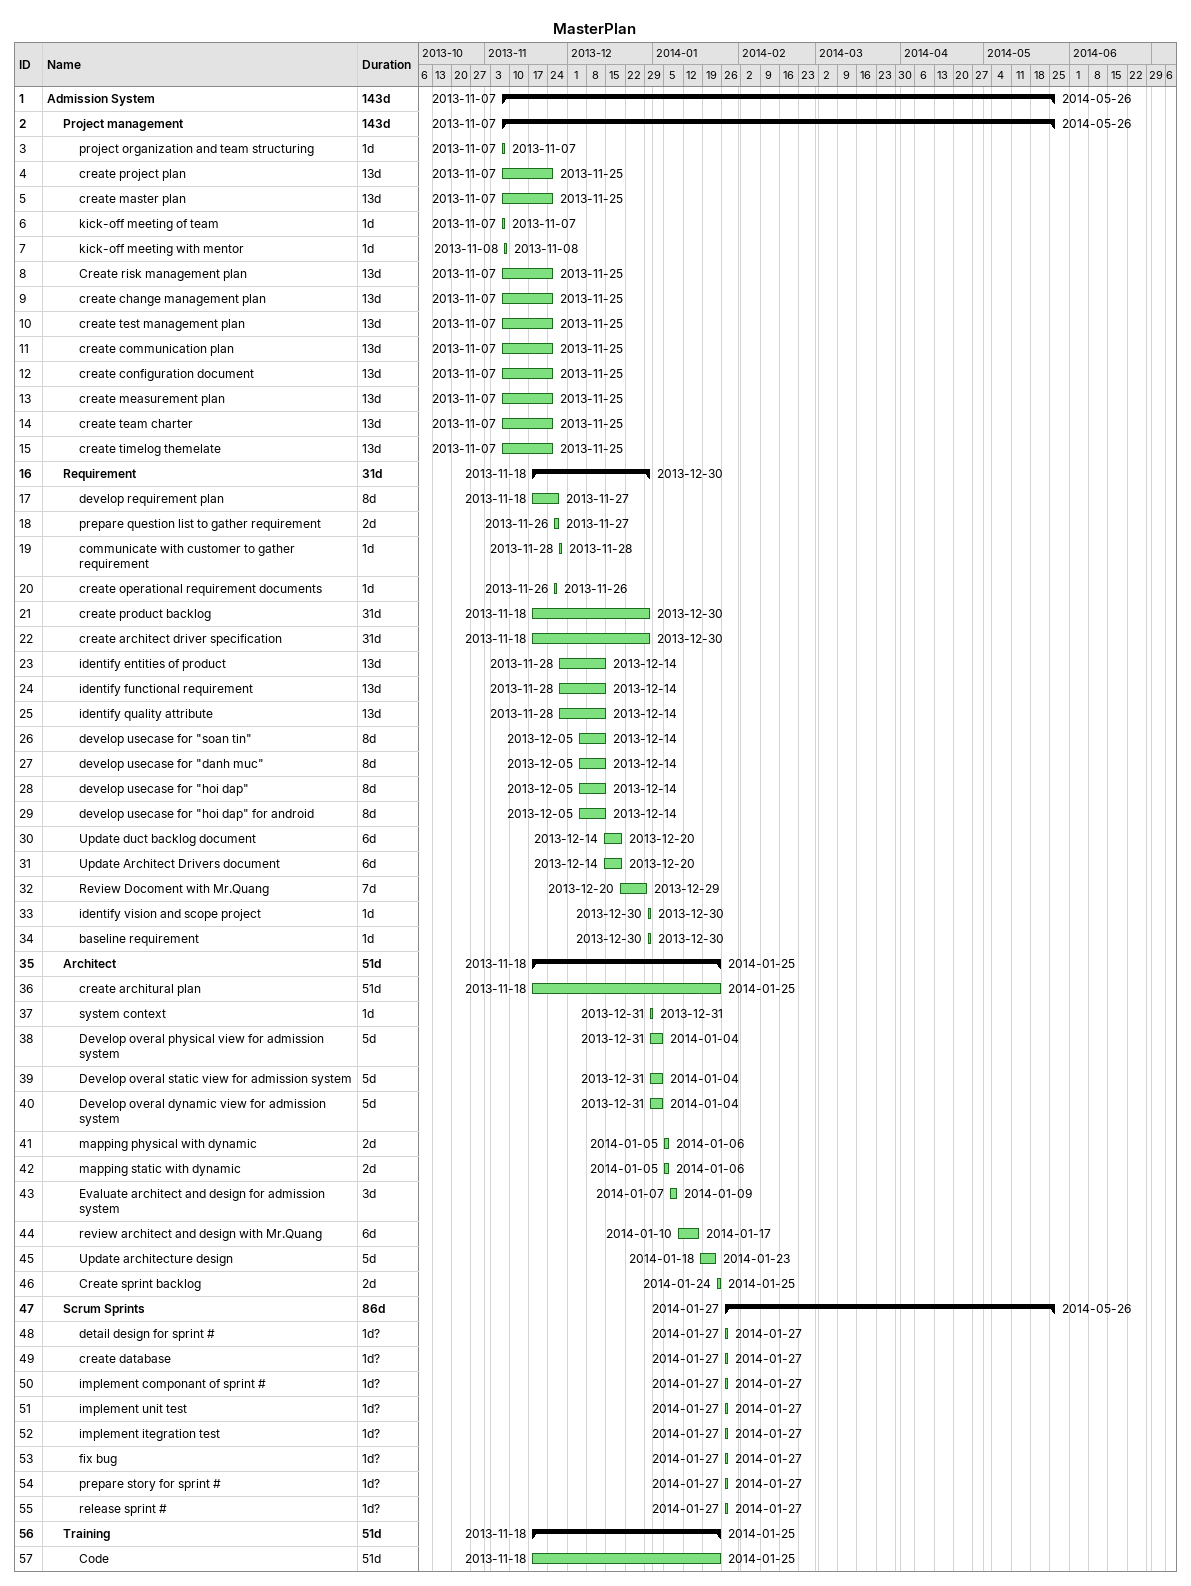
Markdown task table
MasterPlan

| ID | Level | Task | Duration | Start | Finish |
|---|---|---|---|---|---|
| 1 | 1 | **Admission System** | 143d | 2013-11-07 | 2014-05-26 |
| 2 | 2 | **Project management** | 143d | 2013-11-07 | 2014-05-26 |
| 3 | 3 | project organization and team structuring | 1d | 2013-11-07 | 2013-11-07 |
| 4 | 3 | create project plan | 13d | 2013-11-07 | 2013-11-25 |
| 5 | 3 | create master plan | 13d | 2013-11-07 | 2013-11-25 |
| 6 | 3 | kick-off meeting of team | 1d | 2013-11-07 | 2013-11-07 |
| 7 | 3 | kick-off meeting with mentor | 1d | 2013-11-08 | 2013-11-08 |
| 8 | 3 | Create risk management plan | 13d | 2013-11-07 | 2013-11-25 |
| 9 | 3 | create change management plan | 13d | 2013-11-07 | 2013-11-25 |
| 10 | 3 | create test management plan | 13d | 2013-11-07 | 2013-11-25 |
| 11 | 3 | create communication plan | 13d | 2013-11-07 | 2013-11-25 |
| 12 | 3 | create configuration document | 13d | 2013-11-07 | 2013-11-25 |
| 13 | 3 | create measurement plan | 13d | 2013-11-07 | 2013-11-25 |
| 14 | 3 | create team charter | 13d | 2013-11-07 | 2013-11-25 |
| 15 | 3 | create timelog themelate | 13d | 2013-11-07 | 2013-11-25 |
| 16 | 2 | **Requirement** | 31d | 2013-11-18 | 2013-12-30 |
| 17 | 3 | develop requirement plan | 8d | 2013-11-18 | 2013-11-27 |
| 18 | 3 | prepare question list to gather requirement | 2d | 2013-11-26 | 2013-11-27 |
| 19 | 3 | communicate with customer to gather requirement | 1d | 2013-11-28 | 2013-11-28 |
| 20 | 3 | create operational requirement documents | 1d | 2013-11-26 | 2013-11-26 |
| 21 | 3 | create product backlog | 31d | 2013-11-18 | 2013-12-30 |
| 22 | 3 | create architect driver specification | 31d | 2013-11-18 | 2013-12-30 |
| 23 | 3 | identify entities of product | 13d | 2013-11-28 | 2013-12-14 |
| 24 | 3 | identify functional requirement | 13d | 2013-11-28 | 2013-12-14 |
| 25 | 3 | identify quality attribute | 13d | 2013-11-28 | 2013-12-14 |
| 26 | 3 | develop usecase for "soan tin" | 8d | 2013-12-05 | 2013-12-14 |
| 27 | 3 | develop usecase for "danh muc" | 8d | 2013-12-05 | 2013-12-14 |
| 28 | 3 | develop usecase for "hoi dap" | 8d | 2013-12-05 | 2013-12-14 |
| 29 | 3 | develop usecase for "hoi dap" for android | 8d | 2013-12-05 | 2013-12-14 |
| 30 | 3 | Update duct backlog document | 6d | 2013-12-14 | 2013-12-20 |
| 31 | 3 | Update Architect Drivers document | 6d | 2013-12-14 | 2013-12-20 |
| 32 | 3 | Review Docoment with Mr.Quang | 7d | 2013-12-20 | 2013-12-29 |
| 33 | 3 | identify vision and scope project | 1d | 2013-12-30 | 2013-12-30 |
| 34 | 3 | baseline requirement | 1d | 2013-12-30 | 2013-12-30 |
| 35 | 2 | **Architect** | 51d | 2013-11-18 | 2014-01-25 |
| 36 | 3 | create architural plan | 51d | 2013-11-18 | 2014-01-25 |
| 37 | 3 | system context | 1d | 2013-12-31 | 2013-12-31 |
| 38 | 3 | Develop overal physical view for admission system | 5d | 2013-12-31 | 2014-01-04 |
| 39 | 3 | Develop overal static view for admission system | 5d | 2013-12-31 | 2014-01-04 |
| 40 | 3 | Develop overal dynamic view for admission system | 5d | 2013-12-31 | 2014-01-04 |
| 41 | 3 | mapping physical with dynamic | 2d | 2014-01-05 | 2014-01-06 |
| 42 | 3 | mapping static with dynamic | 2d | 2014-01-05 | 2014-01-06 |
| 43 | 3 | Evaluate architect and design for admission system | 3d | 2014-01-07 | 2014-01-09 |
| 44 | 3 | review architect and design with Mr.Quang | 6d | 2014-01-10 | 2014-01-17 |
| 45 | 3 | Update architecture design | 5d | 2014-01-18 | 2014-01-23 |
| 46 | 3 | Create sprint backlog | 2d | 2014-01-24 | 2014-01-25 |
| 47 | 2 | **Scrum Sprints** | 86d | 2014-01-27 | 2014-05-26 |
| 48 | 3 | detail design for sprint # | 1d? | 2014-01-27 | 2014-01-27 |
| 49 | 3 | create database | 1d? | 2014-01-27 | 2014-01-27 |
| 50 | 3 | implement componant of sprint # | 1d? | 2014-01-27 | 2014-01-27 |
| 51 | 3 | implement unit test | 1d? | 2014-01-27 | 2014-01-27 |
| 52 | 3 | implement itegration test | 1d? | 2014-01-27 | 2014-01-27 |
| 53 | 3 | fix bug | 1d? | 2014-01-27 | 2014-01-27 |
| 54 | 3 | prepare story for sprint # | 1d? | 2014-01-27 | 2014-01-27 |
| 55 | 3 | release sprint # | 1d? | 2014-01-27 | 2014-01-27 |
| 56 | 2 | **Training** | 51d | 2013-11-18 | 2014-01-25 |
| 57 | 3 | Code | 51d | 2013-11-18 | 2014-01-25 |
